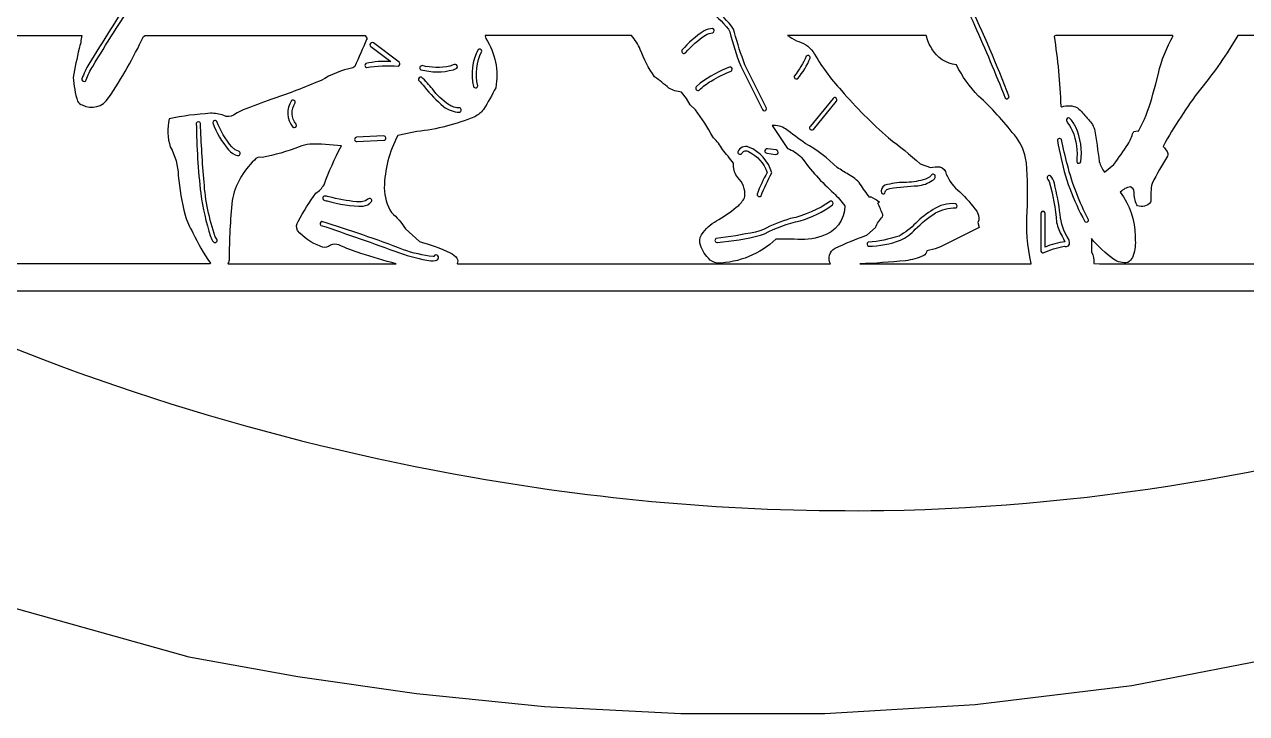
# Model space of a CAD drawing. Extents: x 0.5 to 38.1, y 1.1 to 53.1.
# Drawn here: x 14.17 to 25.3, y 27.4 to 33.67 of the extents above; entities that cross this region are included whole.
import ezdxf

# ---------------------------------------------------------------- set-up
doc = ezdxf.new("R2010")
doc.units = 0
doc.linetypes.add('0', pattern=[0])
doc.layers.add('1', color=7, linetype='0')

msp = doc.modelspace()

# ---------------------------------------------------------------- linework, layer by layer
at = {"layer": '1'}
for points in [[(20.239841, 34.031136, -0.038906), (20.527149, 34.218086, 0.029414), (20.999226, 34.44529, -0.022699), (21.410608, 34.717091, 0.740069), (21.394062, 34.751823, 0.02485), (20.987629, 34.485344), (20.957233, 34.466545, -0.025518), (20.514332, 34.256401, 0.042204), (20.193935, 34.045853, 0.316892), (20.195118, 34.021248), (20.382481, 33.810478, -0.083609), (20.580372, 33.628426), (20.592228, 33.605705, 0.025929), (20.692844, 33.292183), (20.890385, 32.897087, 1.053022), (20.925661, 32.915947), (20.731602, 33.3041, -0.029819), (20.636265, 33.600029), (20.625462, 33.629036), (20.608616, 33.658165, 0.081837), (20.409809, 33.839897)], [(22.742786, 34.59713, 0.605716), (22.708363, 34.605705, 0.103023), (22.618387, 34.149773, 0.122038), (22.678123, 33.956112, -0.028923), (22.821238, 33.664783, -0.012046), (23.100294, 33.002724, 0.70138), (23.135853, 33.015068, 0.02056), (22.769047, 33.871391), (22.735813, 33.934303, -0.200391), (22.662603, 34.257336, -0.062041), (22.743336, 34.592297)], [(14.714771, 33.153603, 0.317502), (14.733419, 33.167366, -0.048698), (14.793003, 33.291267, -0.013433), (15.179854, 33.89698, 0.050003), (15.210773, 33.96476, -0.00893), (15.30341, 34.309258, -0.125052), (15.336658, 34.365944, 1.469858), (15.331974, 34.406807, 0.232489), (15.273959, 34.342079, 0.043576), (15.185124, 34.015793, -0.044281), (15.151722, 33.928444, 0.012007), (14.75893, 33.311867, 0.048884), (14.694721, 33.177208, 0.474593)], [(20.190418, 33.415657, -0.069815), (20.373463, 33.575645, -0.126002), (20.438316, 33.596413, 0.732043), (20.436834, 33.634518, 0.145637), (20.359272, 33.613152, 0.080181), (20.157213, 33.436985, 0.846722)], [(17.348331, 33.503731, 1.000953), (17.325703, 33.470711), (17.505833, 33.33567, 0.063848), (17.279181, 33.317616, 0.6327), (17.284809, 33.281929, -0.050714), (17.572733, 33.292934, 0.638427), (17.582676, 33.32798)], [(21.838398, 31.75358), (21.839725, 31.754328), (21.920017, 31.823145, -0.108848), (21.984152, 31.922638, 0.243441), (21.98502, 31.942743, 0.023269), (21.940298, 32.046429, -0.566088), (21.956638, 32.051491, 0.091785), (21.878649, 32.102921), (21.873409, 32.101711), (21.868778, 32.098976, -0.034824), (21.780888, 32.219337, 0.105744), (21.673815, 32.307537, -0.016365), (21.571598, 32.370415, 0.067296), (21.280109, 32.589729, -0.004336), (21.101572, 32.722385, 0.140774), (20.978352, 32.754219), (21.117878, 32.54493, -0.097643), (21.244297, 32.465721, 0.055889), (21.539295, 32.138088, -0.030844), (21.639866, 32.023277, -0.337633), (21.431192, 31.746222, -0.119036), (21.180073, 31.718912), (21.013676, 31.718958, -0.184269), (20.47879, 31.499538, -0.179688), (20.398314, 31.544199, -0.12769), (20.319519, 31.684681, -0.225403), (20.349485, 31.778049, -0.115021), (20.494497, 31.897606, 0.03614), (20.673954, 32.02578, 0.103101), (20.731159, 32.106087, 0.21887), (20.665998, 32.279583, -0.192416), (20.62784, 32.391716), (20.626698, 32.409554, 0.009417), (20.526203, 32.534691, 0.084271), (20.444508, 32.639885), (20.43816, 32.649361, 0.04699), (20.280079, 32.894142), (20.233692, 32.940544), (20.198841, 32.998634), (20.152302, 33.056786, -0.092176), (20.037678, 33.092705, 0.027202), (19.907856, 33.196663, -0.06809), (19.778549, 33.445557, 0.062995), (19.698536, 33.571053), (19.679035, 33.572365), (18.367237, 33.572365), (18.364811, 33.56974), (18.372364, 33.545479, -0.190039), (18.462009, 33.096489, -0.028768), (18.34997, 32.898178, -0.116439), (18.271046, 32.833199, -0.073768), (17.744419, 32.697594), (17.701389, 32.689476), (17.569645, 32.661278, 0.116329), (17.447588, 32.185524, 0.131092), (17.513874, 31.960413, -0.077353), (17.639423, 31.812067), (17.767048, 31.696039, -0.048643), (18.048603, 31.593454, -0.113287), (18.109348, 31.545006, -0.233517), (18.111683, 31.495798), (18.114109, 31.493952), (21.510105, 31.493952, -0.424928), (21.552296, 31.635386, -0.029572)], [(21.776127, 31.493952), (23.335514, 31.493952), (23.336994, 31.497904, -0.07573), (23.300358, 31.97117, 0.034547), (23.293385, 32.41407), (23.284016, 32.455986, 0.138447), (23.183994, 32.666908, 0.040865), (22.857735, 33.02116, -0.075371), (22.656422, 33.304039, -0.233829), (22.433943, 33.450748, -0.086869), (22.38245, 33.572365), (21.117558, 33.572365, -0.015401), (21.199329, 33.522133, -0.178026), (21.351246, 33.42469, 0.055177), (21.608833, 33.070946, 0.031493), (22.038792, 32.639198, -0.018874), (22.327793, 32.405327), (22.420856, 32.370415, -0.095582), (22.504471, 32.376369, -0.28176), (22.564367, 32.31134, 0.122572), (22.687431, 32.147758, -0.039664), (22.84222, 31.972296, -0.14355), (22.861271, 31.891642), (22.851292, 31.870173), (22.862934, 31.823648), (22.583729, 31.684061, -0.084433), (22.386341, 31.613047, -0.336569), (22.358326, 31.570597, -0.092391), (22.191807, 31.522669, -0.017097)], [(23.847065, 32.818199, -0.102369), (23.914707, 32.721001, -0.004524), (23.957521, 32.424644, 0.101189), (24.005543, 32.327324), (24.09026, 32.399467, 0.00849), (24.218319, 32.5807, 0.058179), (24.264759, 32.690285, -0.211442), (24.315189, 32.702263), (24.333065, 32.738941, 0.056172), (24.445139, 33.036942), (24.471569, 33.131638), (24.495609, 33.226967, -0.073426), (24.629673, 33.569359), (24.62302, 33.572365), (23.561634, 33.57235), (23.545765, 33.56739, -0.028576), (23.606922, 32.928368), (23.617603, 32.924187, -0.190764), (23.758869, 32.914238, -0.039901)], [(18.284977, 33.095818, 0.301338), (18.299183, 33.112679, -0.173964), (18.334534, 33.427975, 0.631049), (18.301884, 33.444832, 0.188609), (18.260349, 33.108635, 0.405569)], [(21.194035, 33.177147, 0.190618), (21.208607, 33.178688, 0.090281), (21.324852, 33.367115, 0.711241), (21.289524, 33.384651, -0.061818), (21.180506, 33.203144, 0.436322)], [(17.771305, 33.282692, 0.326033), (17.780155, 33.260826, 0.133443), (18.076283, 33.260551), (18.096516, 33.268898, 1.128853), (18.08481, 33.307659), (18.044331, 33.292336, -0.110062), (17.792171, 33.297989, 0.354726)], [(20.315083, 33.075371, -0.073315), (20.424875, 33.157497, -0.047348), (20.605778, 33.248264, 0.683569), (20.595875, 33.28619, 0.068394), (20.322895, 33.137611), (20.288349, 33.104729, 0.883258)], [(17.81377, 33.105675, 0.049496), (17.986317, 32.92614, 0.15936), (18.131968, 32.873039, 0.703311), (18.135118, 32.912708, -0.174469), (18.033113, 32.945011, -0.089919), (17.885405, 33.085331, 0.036255), (17.786211, 33.192398, 0.6278), (17.76041, 33.165947, -0.015576)], [(16.626667, 32.734337, 0.574755), (16.645052, 32.763618, -0.330418), (16.635893, 32.958241, 0.69479), (16.603397, 32.97953, 0.337477), (16.616198, 32.737751, 0.138049)], [(21.326847, 32.747902, 1.104829), (21.353964, 32.717888), (21.564213, 32.974831, 0.984975), (21.532887, 32.999672)], [(15.9202, 31.693186, 0.460498), (15.91605, 31.726786), (15.909153, 31.739618, -0.067427), (15.806718, 32.238453, -0.011955), (15.77391, 32.772018, 0.705541), (15.736224, 32.773338, 0.024637), (15.776309, 32.132542, 0.043653), (15.865208, 31.742441, 0.083674), (15.892046, 31.692667, 0.396238)], [(16.115482, 32.478386, 0.895705), (16.119816, 32.517925), (16.090336, 32.531532), (16.060581, 32.557304, -0.076221), (15.921435, 32.790398, 0.69767), (15.886051, 32.777824, 0.089174), (16.030643, 32.531013, 0.146688), (16.112211, 32.478668, 0.035043)], [(23.772938, 32.40876, 0.265438), (23.788776, 32.420815, 0.140578), (23.742682, 32.738064, 0.093505), (23.686331, 32.820042, 0.582168), (23.657795, 32.796532), (23.672001, 32.774784), (23.685722, 32.752731), (23.698954, 32.730381), (23.711689, 32.707741, -0.120379), (23.7516, 32.421623, 0.34969)], [(17.444035, 32.618126, 0.949103), (17.441456, 32.657978), (17.195728, 32.646309, 0.982657), (17.198322, 32.606407)], [(23.831211, 31.875559, 0.584167), (23.860081, 31.895029, -0.060984), (23.666929, 32.394588, -0.011116), (23.6133, 32.62447, 0.757816), (23.575857, 32.615486), (23.583456, 32.574951), (23.591755, 32.534554), (23.600748, 32.494305, 0.078369), (23.825523, 31.879936)], [(16.034458, 31.537577, -0.135366), (16.02338, 31.497477), (16.025974, 31.493952), (17.554981, 31.493952, -0.00576), (17.235165, 31.586927, -0.02244), (17.032295, 31.666721), (17.016165, 31.670141, 0.214537), (16.940857, 31.651838, -0.240487), (16.865133, 31.653675, -0.1277), (16.657974, 31.796885, -0.270614), (16.663563, 31.880152, -0.03589), (16.825062, 32.137688, 0.100375), (16.89893, 32.212013, -0.036179), (17.057728, 32.568199, 0.030177), (16.768623, 32.583469, 0.089621), (16.673832, 32.558266, -0.045845), (16.335011, 32.462227, 0.295702), (16.265062, 32.437714, 0.156689), (16.062016, 32.069984, 0.020525)], [(20.861774, 32.106148, 0.224452), (20.877308, 32.113319, -0.026838), (20.974812, 32.320854, 0.235012), (20.764561, 32.556877, 0.425045), (20.666246, 32.511864, 0.8641), (20.705984, 32.504551, -0.420487), (20.764164, 32.514915, -0.19792), (20.933001, 32.326424, 0.039061), (20.841881, 32.127354, 0.427219)], [(20.936481, 32.541206, 1.052065), (20.929127, 32.501839), (21.010624, 32.490196, 1.01479), (21.015186, 32.529961)], [(22.181126, 32.235008, 0.074453), (22.006216, 32.208405, 0.411356), (21.975737, 32.135788, 0.713625), (22.009008, 32.149403, -0.270252), (22.032139, 32.174919), (22.05164, 32.180901, -0.013235), (22.304127, 32.205193, 0.12401), (22.437014, 32.251862, 0.26931), (22.463976, 32.293331, 0.740674), (22.425331, 32.296616, -0.148801), (22.354736, 32.258678, -0.072382)], [(23.42461, 31.616938, 0.485606), (23.447102, 31.594385, -0.063995), (23.636051, 31.653299, 0.168515), (23.678211, 31.656824, 0.305143), (23.676548, 31.721155, -0.133644), (23.601212, 31.943293, 0.028364), (23.548206, 32.226112, 0.138815), (23.511696, 32.295219, 0.882334), (23.489689, 32.262062), (23.499531, 32.244743, -0.052777), (23.568897, 31.870003, 0.093444), (23.618723, 31.746199), (23.631685, 31.72047), (23.644276, 31.694559, 0.063835), (23.464619, 31.646143), (23.464619, 31.951441, 1.004108), (23.42461, 31.951609)], [(16.942356, 32.104805, 0.086162), (16.898863, 32.110153, 0.783617), (16.907129, 32.070465), (16.91773, 32.067581), (16.928699, 32.066948, 0.075216), (17.25596, 32.018349, 0.183319), (17.332184, 32.060242, 0.844831), (17.298861, 32.081352), (17.276508, 32.066185), (17.239948, 32.058128), (17.194401, 32.057396, -0.035477)], [(20.481113, 31.68754, 0.036987), (20.873295, 31.754099), (20.909519, 31.76716, -0.066954), (21.232357, 31.886375, 0.092162), (21.529758, 32.031826, 0.676517), (21.509388, 32.064293, -0.099706), (21.14407, 31.905006, 0.052499), (20.89954, 31.80665), (20.867908, 31.794199), (20.825962, 31.782404, -0.016479), (20.466864, 31.724045, 0.799396)], [(22.287388, 31.865458, -0.074154), (22.133854, 31.746592, -0.05764), (21.853727, 31.690416, 0.654166), (21.855137, 31.653805, 0.08505), (22.147299, 31.709179, 0.10126), (22.282015, 31.808165, -0.053199), (22.466175, 31.957617, -0.125758), (22.64996, 32.003044, 0.692439), (22.64777, 32.040565, 0.167726), (22.443504, 31.987761, 0.061431)], [(17.914982, 31.524271, 0.938646), (17.919054, 31.575417, 0.302442), (17.899433, 31.561502), (17.891865, 31.560465, -0.05566), (17.621281, 31.622812, 0.017285), (16.879911, 31.878395, 0.61095), (16.869371, 31.84417, -0.009097), (17.586849, 31.592737, 0.045942), (17.872122, 31.521526), (17.893625, 31.521753)], [(28.001194, 30.587427, 0.011023), (28.349369, 31.243937), (12.869342, 31.243952, 0.06568), (18.251923, 29.551983, 0.047482), (21.995974, 29.249527, 0.078717), (27.818424, 30.271645, 0.007436)]]:
    msp.add_lwpolyline(points, format="xyb", close=True, dxfattribs=at)
for points in [[(12.865147, 33.57238), (14.688755, 33.572365), (14.692616, 33.570549, -0.044956), (14.668825, 33.453178, 0.017586), (14.616398, 33.19001, 0.060536), (14.654928, 32.973198, 0.213182), (14.697971, 32.940056, 0.398642), (14.937809, 33.004402, 0.037305), (15.255329, 33.562904), (15.2719, 33.572365), (17.272297, 33.572365), (17.288441, 33.548668), (17.290562, 33.545479), (17.286612, 33.536476, -0.002485), (17.17922, 33.289314), (17.16254, 33.276665, 0.094211), (16.871861, 33.161644), (16.808266, 33.136929, -0.015382), (16.389275, 32.978924, 0.010874), (16.131962, 32.881462), (16.108051, 32.869011), (16.075489, 32.848213, -0.290884), (15.986996, 32.844593, 0.100274), (15.864582, 32.863762, 0.038467), (15.487873, 32.81263, 0.124891), (15.499088, 32.557579, -0.12465), (15.572277, 32.297421, 0.0379), (15.633421, 31.938244, 0.061309), (15.70525, 31.776636, 0.046035), (15.864857, 31.501337), (15.861423, 31.493952), (12.95647, 31.493952, 0.023296)], [(26.751347, 33.572365), (25.218098, 33.572365, -0.041612), (24.878246, 33.084724, 0.037834), (24.538456, 32.562889, -0.096622), (24.582718, 32.497662, -0.159792), (24.577732, 32.474388, 0.01997), (24.437595, 32.226067, 0.072812), (24.427418, 32.064003), (24.424564, 32.05407, -0.342109), (24.304844, 32.023064), (24.297672, 32.029442, -0.103829), (24.274708, 32.146793, 0.274195), (24.240833, 32.194679, 0.152466), (24.148502, 32.147301, -0.157314), (24.284161, 31.745455), (24.284811, 31.707077, -0.119368), (24.258375, 31.552065, -0.11532), (24.216496, 31.506037, -0.214409), (24.087894, 31.537485, -0.069374), (23.886692, 31.724771), (23.886692, 31.60264, -0.128998), (23.909016, 31.496012), (23.958546, 31.493952), (27.734028, 31.493952, -0.019346)]]:
    msp.add_lwpolyline(points, format="xyb", dxfattribs=at)
msp.add_lwpolyline([(13.811924, 28.436441), (15.669193, 27.916803), (16.659245, 27.738779), (17.740574, 27.584055), (18.905598, 27.466761), (20.1469, 27.401209), (21.456928, 27.401621), (22.828205, 27.482233), (24.253193, 27.657297), (25.7244, 27.94105)], dxfattribs=at)

doc.saveas('drawing.dxf')
